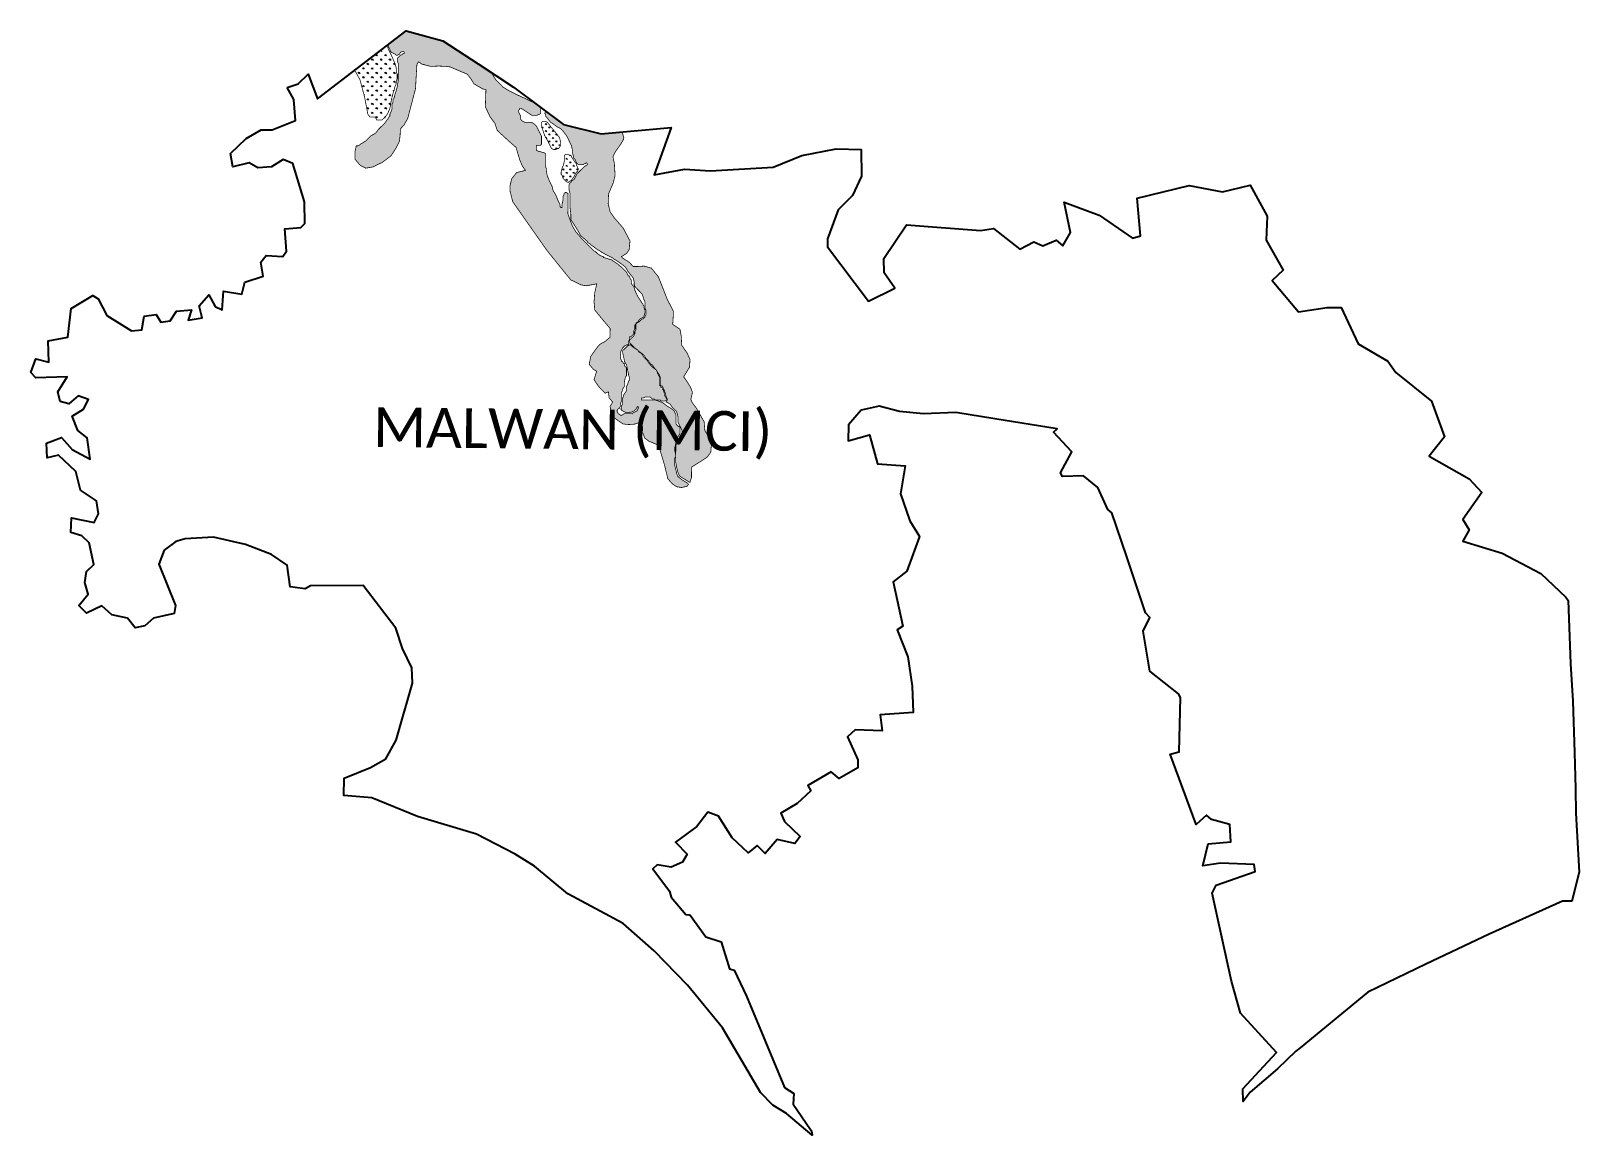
# Model space of a CAD drawing. Header units: metres. Extents: x 334693 to 340967, y 1773231 to 1777706.
import ezdxf

# ---------------------------------------------------------------- set-up
doc = ezdxf.new("R2010")
doc.units = ezdxf.units.M
doc.layers.add('MANGROOVES', color=112, linetype='Continuous')
doc.layers.add('VILLAGE NAME', color=250, linetype='Continuous')
pattern_1 = [(90, (0, 0), (-14.14213562, 14.14213562), [3.75, -24.53427126]), (45, (0, 0), (-14.14213562, 14.14213562), [3.75, -16.25]), (135, (0, 0), (-14.14213562, -14.14213562), [3.75, -16.25])]

msp = doc.modelspace()

# ---------------------------------------------------------------- hatches: boundary and pattern name
at = {"layer": 'MANGROOVES'}
h = msp.add_hatch(dxfattribs=at)
h.set_pattern_fill('GRASS', color=256)
h.paths.add_polyline_path([(336214.7, 1777705.8), (336142.2, 1777650.3), (336142.2, 1777647.9), (336142.2, 1777639.8), (336146.2, 1777635.8), (336150.1, 1777623.6), (336154.1, 1777619.5), (336162.2, 1777615.4), (336170.3, 1777611.3), (336174.3, 1777607.2), (336178.3, 1777607.2), (336186.5, 1777611.1), (336190.6, 1777619.2), (336198.7, 1777623.2), (336202.7, 1777623.2), (336206.8, 1777619.1), (336206.7, 1777615), (336202.7, 1777615.1), (336198.6, 1777611), (336190.5, 1777607.1), (336186.4, 1777603), (336182.3, 1777599), (336178.2, 1777595), (336178.2, 1777591), (336178.1, 1777582.9), (336182.1, 1777574.7), (336182.1, 1777570.7), (336181.9, 1777554.5), (336181.8, 1777534.3), (336181.7, 1777530.2), (336181.6, 1777514), (336181.5, 1777501.9), (336177.3, 1777477.6), (336173.1, 1777461.5), (336168.9, 1777449.4), (336164.8, 1777433.2), (336160.7, 1777429.2), (336160.6, 1777425.1), (336160.6, 1777417), (336156.5, 1777409), (336156.4, 1777400.9), (336156.3, 1777392.8), (336156.3, 1777388.7), (336152.2, 1777376.6), (336148, 1777368.6), (336148, 1777360.5), (336143.9, 1777356.4), (336139.8, 1777348.4), (336135.7, 1777344.4), (336127.5, 1777332.3), (336103, 1777308.2), (336090.7, 1777292.1), (336070.4, 1777280.1), (336050, 1777260), (336037.8, 1777252), (336029.7, 1777248.1), (336025.6, 1777244.1), (336017.5, 1777240.1), (336013.4, 1777240.1), (336011.4, 1777238.1), (336006.9, 1777217.9), (336007.1, 1777185.5), (336028, 1777161), (336050, 1777149.6), (336079.8, 1777154.8), (336117.8, 1777173.4), (336152.7, 1777199.6), (336172.7, 1777230.5), (336186.5, 1777257.9), (336189.4, 1777281.7), (336190.9, 1777309.1), (336205.9, 1777325.7), (336220.1, 1777350.3), (336236.9, 1777414.5), (336251.8, 1777471.1), (336255, 1777527.3), (336257.6, 1777570.9), (336264.4, 1777580.8), (336277.5, 1777571.4), (336313.8, 1777562.1), (336345.7, 1777563.5), (336377.3, 1777562.1), (336392.5, 1777560), (336439.2, 1777539.9), (336461.4, 1777530.7), (336475.4, 1777513.1), (336489.1, 1777491.3), (336524.2, 1777470.9), (336537.2, 1777468.1), (336534.9, 1777398.5), (336554, 1777357.7), (336573.6, 1777331.4), (336583, 1777302.7), (336633.7, 1777256.1), (336659.1, 1777234), (336674.5, 1777182.9), (336685.1, 1777157.7), (336697.6, 1777140.7), (336661.5, 1777131.8), (336641.7, 1777106.6), (336635.3, 1777080.5), (336634.7, 1777057.5), (336646.2, 1777013.1), (336784.5, 1776816.2), (336880.9, 1776696.9), (336922.5, 1776676.6), (336944.6, 1776672.8), (336986.4, 1776681.1), (336978, 1776643.3), (336975.4, 1776607.5), (336978.4, 1776574.5), (337013.8, 1776531.5), (337040.8, 1776499.6), (337039.8, 1776463.9), (337018.9, 1776446.5), (336999.1, 1776435.9), (336986.4, 1776421.4), (336962.3, 1776387), (336955.7, 1776354.7), (336972.5, 1776334.8), (336985.9, 1776326.3), (336975.3, 1776292), (336994.3, 1776264.5), (337019.9, 1776237.7), (337033.7, 1776243), (337036.4, 1776219.2), (337050.9, 1776201.3), (337040.1, 1776183.9), (337051, 1776142.6), (337071.8, 1776127.3), (337093.2, 1776112.8), (337116.4, 1776110.6), (337140, 1776112.1), (337165, 1776120.8), (337170.8, 1776125.3), (337172.6, 1776076.9), (337181.4, 1776055.3), (337196.8, 1776043.4), (337236.8, 1776026.9), (337262, 1775942.7), (337274.6, 1775890.4), (337293.2, 1775869.5), (337310.1, 1775858.5), (337329.8, 1775855.2), (337351.7, 1775860.1), (337358.4, 1775868.7), (337354.2, 1775872.9), (337334.1, 1775885.2), (337318, 1775897.5), (337314, 1775901.6), (337310, 1775913.8), (337306.1, 1775930), (337302.2, 1775946.2), (337302.2, 1775950.3), (337302.3, 1775962.4), (337302.4, 1775974.6), (337306.5, 1775978.6), (337306.6, 1775986.7), (337302.7, 1776002.9), (337302.7, 1776011), (337302.8, 1776019.1), (337307, 1776035.3), (337311.1, 1776051.4), (337319.4, 1776067.5), (337323.5, 1776075.6), (337323.6, 1776083.7), (337323.6, 1776087.8), (337323.7, 1776095.9), (337323.7, 1776099.9), (337315.6, 1776104), (337311.6, 1776108.1), (337307.6, 1776112.2), (337307.6, 1776116.2), (337307.7, 1776128.4), (337307.8, 1776136.5), (337307.9, 1776148.6), (337303.9, 1776156.7), (337299.9, 1776164.9), (337291.9, 1776173), (337271.8, 1776185.3), (337255.7, 1776197.6), (337247.6, 1776201.7), (337235.5, 1776205.9), (337223.4, 1776210), (337199.1, 1776210.2), (337174.8, 1776210.4), (337170.8, 1776210.5), (337166.7, 1776210.5), (337166.8, 1776214.5), (337166.8, 1776218.6), (337170.8, 1776218.6), (337174.9, 1776218.5), (337183, 1776222.5), (337195.2, 1776222.4), (337199.2, 1776222.4), (337203.3, 1776222.3), (337207.3, 1776218.3), (337211.3, 1776214.2), (337219.4, 1776214.1), (337223.4, 1776210), (337231.5, 1776210), (337235.5, 1776209.9), (337243.6, 1776209.9), (337247.6, 1776205.8), (337251.7, 1776205.7), (337255.7, 1776205.7), (337259.8, 1776205.7), (337263.8, 1776205.6), (337267.9, 1776209.7), (337267.9, 1776213.7), (337268, 1776217.8), (337260, 1776230), (337260.1, 1776238.1), (337256.1, 1776250.2), (337252.1, 1776254.3), (337252.1, 1776258.4), (337248.1, 1776262.5), (337244.1, 1776262.5), (337244.1, 1776266.5), (337240.1, 1776270.6), (337240.1, 1776274.7), (337240.1, 1776278.7), (337240.2, 1776286.8), (337240.2, 1776290.9), (337240.3, 1776303), (337232.4, 1776319.3), (337228.4, 1776331.4), (337216.4, 1776339.6), (337208.3, 1776347.8), (337196.3, 1776360), (337192.3, 1776368.2), (337184.3, 1776376.3), (337176.2, 1776384.5), (337172.3, 1776392.6), (337164.2, 1776400.8), (337156.2, 1776404.9), (337152.2, 1776413), (337144.1, 1776417.1), (337132, 1776425.3), (337124, 1776433.5), (337120, 1776433.5), (337111.8, 1776429.6), (337103.7, 1776421.5), (337095.5, 1776413.5), (337091.4, 1776409.5), (337091.4, 1776401.4), (337095.3, 1776385.2), (337099.2, 1776364.9), (337107.2, 1776352.7), (337111.1, 1776332.4), (337115, 1776316.2), (337114.9, 1776312.1), (337118.9, 1776299.9), (337118.8, 1776291.8), (337114.7, 1776283.8), (337110.6, 1776271.7), (337106.4, 1776263.6), (337106.3, 1776247.4), (337102.2, 1776239.4), (337098.1, 1776235.3), (337094, 1776227.3), (337094, 1776223.2), (337089.9, 1776215.2), (337089.8, 1776207.1), (337089.8, 1776203), (337089.7, 1776194.9), (337089.7, 1776190.9), (337085.6, 1776186.9), (337085.5, 1776178.8), (337085.4, 1776170.7), (337089.5, 1776166.6), (337097.5, 1776162.5), (337105.6, 1776158.4), (337117.7, 1776158.3), (337129.9, 1776162.2), (337138, 1776166.2), (337146.2, 1776174.2), (337150.3, 1776182.3), (337154.4, 1776182.3), (337154.3, 1776178.2), (337154.3, 1776174.2), (337150.2, 1776170.1), (337150.2, 1776166.1), (337142, 1776162.1), (337133.9, 1776158.1), (337129.8, 1776154.1), (337117.7, 1776154.2), (337105.6, 1776154.3), (337097.5, 1776154.4), (337085.2, 1776146.4), (337081.2, 1776150.5), (337073.2, 1776154.6), (337069.2, 1776162.7), (337069.3, 1776170.8), (337073.3, 1776174.8), (337077.4, 1776174.8), (337077.4, 1776178.8), (337081.5, 1776182.8), (337081.6, 1776195), (337085.7, 1776203.1), (337085.7, 1776207.1), (337085.8, 1776211.1), (337085.9, 1776227.3), (337086, 1776235.4), (337086, 1776239.5), (337090.1, 1776247.5), (337090.2, 1776251.6), (337094.3, 1776259.7), (337098.3, 1776263.7), (337098.4, 1776271.8), (337098.5, 1776283.9), (337102.7, 1776304.1), (337106.8, 1776308.1), (337107, 1776328.4), (337107, 1776332.4), (337107.1, 1776340.5), (337099, 1776348.7), (337099.1, 1776356.8), (337095.1, 1776356.8), (337091.1, 1776364.9), (337087, 1776365), (337087.1, 1776369), (337083.1, 1776377.2), (337083.1, 1776385.3), (337083.2, 1776389.3), (337083.2, 1776393.3), (337083.2, 1776397.4), (337083.3, 1776405.5), (337087.4, 1776413.6), (337091.5, 1776421.6), (337095.6, 1776425.6), (337099.7, 1776429.6), (337107.8, 1776433.6), (337115.9, 1776433.6), (337116, 1776437.6), (337116, 1776441.7), (337116, 1776445.7), (337116.1, 1776449.8), (337120.2, 1776457.8), (337120.2, 1776465.9), (337124.3, 1776465.9), (337128.4, 1776469.9), (337132.4, 1776473.9), (337136.5, 1776477.9), (337136.6, 1776482), (337136.6, 1776486), (337136.6, 1776490.1), (337140.7, 1776498.1), (337140.8, 1776506.2), (337140.8, 1776510.3), (337140.9, 1776514.3), (337145, 1776518.3), (337145, 1776522.4), (337153.1, 1776526.4), (337157.2, 1776534.4), (337161.3, 1776538.5), (337169.4, 1776542.4), (337177.6, 1776546.4), (337177.6, 1776550.5), (337181.7, 1776562.6), (337181.8, 1776566.6), (337181.8, 1776574.7), (337177.9, 1776582.9), (337177.9, 1776590.9), (337173.9, 1776595), (337173.9, 1776599.1), (337169.9, 1776603.2), (337161.9, 1776615.4), (337153.9, 1776627.6), (337142, 1776652), (337138, 1776664.1), (337138.1, 1776668.2), (337138.1, 1776672.2), (337134.1, 1776672.3), (337130.1, 1776676.4), (337126.1, 1776684.5), (337126.2, 1776696.6), (337122.2, 1776700.7), (337118.2, 1776712.9), (337114.2, 1776712.9), (337110.2, 1776721.1), (337106.2, 1776729.2), (337090.1, 1776745.5), (337070, 1776761.9), (337058, 1776770.1), (337045.9, 1776778.3), (337017.6, 1776786.6), (337013.6, 1776786.6), (337013.6, 1776790.7), (337001.5, 1776794.8), (336989.4, 1776803), (336985.4, 1776807.1), (336981.4, 1776811.2), (336973.3, 1776815.3), (336961.3, 1776827.5), (336949.2, 1776839.8), (336937.2, 1776852), (336933.2, 1776856.1), (336925.1, 1776864.3), (336901.1, 1776892.8), (336889.1, 1776913.1), (336885.1, 1776921.3), (336873.3, 1776953.7), (336869.3, 1776965.9), (336869.4, 1776978.1), (336869.5, 1776986.2), (336869.6, 1776998.3), (336869.8, 1777022.6), (336869.9, 1777038.8), (336870, 1777046.9), (336861.9, 1777051), (336857.9, 1777051), (336853.8, 1777047), (336853.7, 1777043), (336849.6, 1777034.9), (336849.5, 1777018.7), (336845.3, 1777002.6), (336845.2, 1776990.4), (336841.2, 1776990.4), (336837.2, 1776994.5), (336837.2, 1777002.6), (336833.2, 1777010.7), (336829.3, 1777018.9), (336821.3, 1777039.2), (336809.4, 1777059.5), (336805.4, 1777075.8), (336793.5, 1777100.1), (336785.6, 1777120.4), (336781.7, 1777140.7), (336781.7, 1777148.8), (336777.8, 1777156.9), (336777.8, 1777165), (336778, 1777181.2), (336778.1, 1777197.4), (336778.2, 1777205.5), (336778.2, 1777209.6), (336770.1, 1777213.7), (336766.1, 1777213.7), (336754, 1777217.9), (336749.9, 1777217.9), (336741.9, 1777222), (336741.9, 1777230.1), (336742, 1777238.2), (336742, 1777242.3), (336746.1, 1777242.2), (336750.1, 1777242.2), (336754.2, 1777242.2), (336758.2, 1777242.1), (336762.3, 1777246.1), (336762.4, 1777258.3), (336762.5, 1777266.4), (336762.6, 1777278.5), (336758.6, 1777286.7), (336750.6, 1777302.9), (336742.7, 1777319.2), (336734.6, 1777327.3), (336722.6, 1777335.5), (336714.5, 1777335.6), (336706.4, 1777335.7), (336694.2, 1777335.8), (336686.2, 1777339.9), (336682.1, 1777344), (336678.1, 1777348), (336678.2, 1777360.2), (336674.3, 1777368.3), (336670.3, 1777376.4), (336670.3, 1777384.5), (336674.4, 1777388.5), (336674.4, 1777392.6), (336678.5, 1777392.6), (336686.6, 1777388.4), (336698.6, 1777380.3), (336710.7, 1777372.1), (336722.8, 1777363.9), (336730.9, 1777363.8), (336743, 1777363.7), (336751.2, 1777367.7), (336755.2, 1777367.6), (336759.3, 1777371.7), (336759.3, 1777375.7), (336759.4, 1777387.9), (336759.4, 1777391.9), (336755.5, 1777398.5), (336735, 1777413.9), (336719.2, 1777420.6), (336703.1, 1777428.8), (336658.7, 1777449.4), (336626.5, 1777465.9), (336606.3, 1777478.2), (336590.3, 1777494.5), (336578.2, 1777506.7), (336570.2, 1777518.9), (336559.6, 1777537), (336506, 1777572.2), (336362.9, 1777666.1)])
h.paths.add_polyline_path([(336016.4, 1775897.3), (337731.5, 1775878.6), (337735.8, 1776268.9), (336020.7, 1776287.7)], flags=9)
h = msp.add_hatch(dxfattribs=at)
h.set_pattern_fill('GRASS', color=256)
h.paths.add_polyline_path([(336177.7, 1777530.2), (336173.7, 1777542.4), (336173.8, 1777554.6), (336169.9, 1777570.8), (336154, 1777607.4), (336142.1, 1777631.7), (336137.3, 1777646.5), (336005.9, 1777545.9), (336026.6, 1777508.6), (336044.8, 1777441.2), (336058.7, 1777368.7), (336067, 1777357.1), (336071, 1777357), (336083.2, 1777356.9), (336091.3, 1777356.9), (336091.2, 1777352.8), (336095.2, 1777344.7), (336103.3, 1777344.6), (336115.5, 1777344.5), (336123.6, 1777352.6), (336127.7, 1777352.5), (336131.8, 1777360.6), (336140, 1777372.7), (336148.2, 1777392.8), (336152.5, 1777417.1), (336156.7, 1777437.3), (336160.9, 1777453.5), (336165, 1777465.6), (336169.2, 1777481.7), (336173.3, 1777489.8), (336173.4, 1777497.9), (336177.6, 1777514.1)])
h = msp.add_hatch(dxfattribs=at)
h.set_pattern_fill('GRASS', color=256, scale=20)
h.set_pattern_definition(pattern_1)
h.paths.add_polyline_path([(336839.2, 1777249.6), (336839.3, 1777257.7), (336835.4, 1777273.9), (336819.4, 1777294.3), (336799.3, 1777318.7), (336787.3, 1777335), (336779.3, 1777339.1), (336775.2, 1777339.1), (336767.1, 1777339.2), (336763, 1777335.2), (336763, 1777327.1), (336762.9, 1777323.1), (336762.9, 1777319), (336766.9, 1777310.9), (336766.8, 1777306.8), (336774.7, 1777282.5), (336786.7, 1777262.1), (336790.7, 1777254), (336798.7, 1777237.7), (336802.6, 1777229.6), (336810.7, 1777225.5), (336818.8, 1777225.4), (336826.9, 1777229.4), (336831, 1777229.4), (336835.1, 1777233.4), (336839.2, 1777241.5)])
h = msp.add_hatch(dxfattribs=at)
h.set_pattern_fill('GRASS', color=256)
h.paths.add_polyline_path([(337323.5, 1776497), (337294.2, 1776516.5), (337296.3, 1776546.9), (337296.5, 1776571.2), (337286.1, 1776591.1), (337272.4, 1776617.2), (337236.2, 1776709.6), (337207.5, 1776744.5), (337178, 1776752.8), (337150.7, 1776751), (337134.1, 1776751.1), (337117.7, 1776768.7), (337091.6, 1776785), (337086.2, 1776791), (337107.4, 1776804.2), (337117.5, 1776818.7), (337121.1, 1776854.8), (337092.6, 1776908.4), (337060.2, 1776945), (337040.7, 1776972.7), (337032.7, 1777005.7), (337034.4, 1777045.9), (337053.5, 1777090.9), (337060.8, 1777120.2), (337059.2, 1777143.9), (337057.9, 1777167.8), (337052, 1777195.7), (337062, 1777216.5), (337083.9, 1777247.5), (337094.6, 1777265.8), (337096.4, 1777273.4), (337089.1, 1777296.1), (337004, 1777288.3), (336851.4, 1777326.8), (336780.2, 1777380.1), (336779.6, 1777379.6), (336775.5, 1777371.5), (336779.5, 1777367.4), (336779.4, 1777359.4), (336787.4, 1777351.2), (336799.5, 1777334.9), (336807.5, 1777330.8), (336823.6, 1777318.5), (336839.7, 1777310.3), (336847.8, 1777302.1), (336863.8, 1777281.7), (336871.8, 1777265.5), (336883.7, 1777241.1), (336887.6, 1777224.9), (336887.6, 1777220.8), (336887.5, 1777212.7), (336891.5, 1777200.5), (336891.4, 1777192.5), (336899.4, 1777184.3), (336903.4, 1777172.1), (336911.4, 1777164), (336915.4, 1777163.9), (336919.5, 1777163.9), (336923.5, 1777163.9), (336927.6, 1777163.8), (336931.6, 1777163.8), (336935.7, 1777167.8), (336939.8, 1777167.8), (336943.8, 1777171.8), (336947.9, 1777167.7), (336947.8, 1777163.7), (336935.6, 1777155.7), (336927.5, 1777147.6), (336915.2, 1777135.6), (336907.1, 1777127.6), (336894.7, 1777103.4), (336886.6, 1777099.4), (336882.5, 1777095.4), (336882.5, 1777091.3), (336878.4, 1777091.3), (336874.3, 1777083.3), (336874.3, 1777079.2), (336874.2, 1777075.2), (336874.1, 1777063), (336878.1, 1777046.8), (336877.9, 1777030.6), (336877.9, 1777026.6), (336877.8, 1777014.4), (336877.6, 1776994.2), (336881.4, 1776961.8), (336881.4, 1776953.7), (336881.3, 1776941.5), (336889.2, 1776929.3), (336905.2, 1776904.9), (336921.2, 1776876.4), (336949.3, 1776851.9), (336949.3, 1776847.9), (336957.4, 1776843.8), (336961.4, 1776839.7), (336973.5, 1776831.5), (336989.5, 1776819.2), (336997.6, 1776815.1), (337009.7, 1776806.9), (337017.7, 1776802.8), (337050, 1776786.3), (337054, 1776782.2), (337062.1, 1776778.1), (337086.2, 1776761.7), (337102.3, 1776749.5), (337114.3, 1776729.1), (337134.3, 1776704.7), (337138.2, 1776688.4), (337138.1, 1776676.3), (337142.1, 1776668.2), (337146.1, 1776664.1), (337150.2, 1776660), (337158.2, 1776651.8), (337170.2, 1776639.6), (337174.2, 1776627.4), (337178.1, 1776615.2), (337182.1, 1776607.1), (337182, 1776599), (337182, 1776595), (337181.9, 1776586.9), (337181.9, 1776582.8), (337185.9, 1776574.7), (337185.8, 1776562.5), (337185.7, 1776554.4), (337181.6, 1776550.4), (337181.6, 1776546.4), (337177.5, 1776542.4), (337173.4, 1776538.4), (337169.4, 1776538.4), (337165.3, 1776534.4), (337161.2, 1776530.4), (337157.2, 1776526.3), (337149, 1776522.4), (337145, 1776518.3), (337144.9, 1776514.3), (337144.9, 1776506.2), (337144.8, 1776494.1), (337140.6, 1776486), (337140.6, 1776477.9), (337136.5, 1776469.8), (337132.4, 1776465.8), (337128.3, 1776461.8), (337124.2, 1776457.8), (337120.1, 1776453.8), (337120.1, 1776445.7), (337120, 1776441.6), (337124.1, 1776437.5), (337132.1, 1776429.4), (337140.1, 1776421.2), (337152.2, 1776413), (337160.2, 1776404.9), (337172.3, 1776396.7), (337180.3, 1776388.5), (337184.3, 1776380.4), (337196.3, 1776368.1), (337204.3, 1776355.9), (337212.4, 1776351.8), (337220.4, 1776339.6), (337228.4, 1776331.4), (337232.4, 1776323.3), (337240.4, 1776311.1), (337244.4, 1776298.9), (337244.3, 1776290.8), (337244.2, 1776282.7), (337244.2, 1776274.6), (337244.1, 1776270.6), (337248.1, 1776266.5), (337252.2, 1776266.5), (337256.2, 1776258.3), (337256.1, 1776254.3), (337260.1, 1776250.2), (337264.1, 1776238), (337268, 1776221.8), (337272, 1776213.7), (337272, 1776209.6), (337267.8, 1776201.6), (337275.9, 1776197.5), (337284, 1776193.3), (337292, 1776181.1), (337300, 1776173), (337308, 1776164.8), (337312, 1776156.7), (337315.9, 1776140.4), (337315.9, 1776132.4), (337315.8, 1776124.3), (337315.8, 1776120.2), (337319.7, 1776112.1), (337323.7, 1776103.9), (337327.7, 1776095.8), (337331.7, 1776087.7), (337331.7, 1776083.6), (337331.6, 1776071.5), (337327.4, 1776063.4), (337323.3, 1776055.4), (337319.2, 1776047.3), (337315.1, 1776039.2), (337311, 1776035.2), (337311, 1776031.2), (337306.9, 1776027.2), (337306.8, 1776015), (337306.7, 1776002.9), (337306.6, 1775994.8), (337306.6, 1775986.7), (337306.5, 1775978.6), (337306.4, 1775970.5), (337306.3, 1775958.3), (337310.2, 1775938.1), (337314.1, 1775921.8), (337318.1, 1775909.7), (337322.1, 1775901.5), (337342.2, 1775889.2), (337363.9, 1775875.9), (337370.3, 1775895.5), (337370.5, 1775916.7), (337370.7, 1775937.9), (337415.2, 1775965.9), (337435.6, 1775980), (337448.4, 1775998.3), (337450.8, 1776025.6), (337441.8, 1776057.6), (337424.7, 1776085), (337421.5, 1776121.7), (337390.1, 1776177.3), (337373.5, 1776199.2), (337367.6, 1776212.1), (337374.3, 1776241), (337365.8, 1776263.1), (337347.6, 1776291.8), (337338.5, 1776303.8), (337362.1, 1776342.5), (337364.4, 1776373.7), (337352.6, 1776400.5), (337330.8, 1776431.9), (337328.7, 1776470.3)])
h = msp.add_hatch(dxfattribs=at)
h.set_pattern_fill('GRASS', color=256, scale=20)
h.set_pattern_definition(pattern_1)
h.paths.add_polyline_path([(336911.2, 1777143.7), (336911.3, 1777147.8), (336907.3, 1777151.8), (336907.3, 1777155.9), (336903.3, 1777164), (336903.3, 1777168.1), (336899.3, 1777172.1), (336883.3, 1777196.6), (336883.4, 1777200.6), (336879.3, 1777200.6), (336871.3, 1777204.8), (336867.2, 1777204.8), (336859.1, 1777204.9), (336855, 1777200.8), (336855, 1777196.8), (336854.9, 1777184.7), (336854.8, 1777176.6), (336850.7, 1777160.4), (336846.5, 1777152.3), (336842.4, 1777136.2), (336842.3, 1777132.1), (336842.3, 1777124), (336846.3, 1777119.9), (336850.2, 1777107.8), (336858.3, 1777099.6), (336862.3, 1777095.5), (336870.3, 1777091.4), (336874.4, 1777095.4), (336882.5, 1777099.4), (336894.8, 1777115.5), (336903, 1777131.6), (336907.1, 1777135.6)])

# ---------------------------------------------------------------- linework, layer by layer
at = {"color": 3}
msp.add_lwpolyline([(335731.6, 1777476.9), (335776.9, 1777491.8), (335816.5, 1777531.2), (335854.5, 1777430), (336214.7, 1777705.8), (336362.9, 1777666.1), (336506, 1777572.2), (336649.1, 1777478.2), (336851.4, 1777326.8), (337004, 1777288.3), (337288, 1777314.6), (337219, 1777122.7), (337341.5, 1777145.9), (337447.8, 1777138.9), (337701.4, 1777154.2), (337818, 1777201), (337956.1, 1777227.5), (338057.8, 1777225.5), (338058.7, 1777117.4), (338022.5, 1777038.6), (337964.3, 1776980.3), (337921.7, 1776863.5), (337921.5, 1776830.8), (338088.2, 1776610.2), (338194.3, 1776663.6), (338150.6, 1776724.9), (338150.3, 1776783.9), (338242.3, 1776919.4), (338542, 1776896.5), (338594.1, 1776905), (338700.4, 1776821.5), (338757.4, 1776851.6), (338793.9, 1776834.7), (338848.5, 1776858.4), (338875.3, 1776835), (338905.7, 1776889.5), (338880, 1777012.5), (339022.1, 1776958.7), (339158.1, 1776866), (339190.4, 1776875), (339176.5, 1777027.9), (339387, 1777079.4), (339522.7, 1777053.2), (339633.8, 1777080.5), (339702.8, 1776955.5), (339699.3, 1776857.9), (339767.6, 1776736.4), (339722.9, 1776694.8), (339829.9, 1776567.4), (339946.4, 1776585), (340002.5, 1776584.6), (340071.6, 1776437.7), (340192.9, 1776367.1), (340225.2, 1776321.5), (340369.1, 1776205.8), (340422.6, 1776060.9), (340359.8, 1775982.4), (340521.6, 1775890.7), (340573.2, 1775834.8), (340495.9, 1775725.8), (340521.5, 1775683.3), (340495.6, 1775637.5), (340655.7, 1775588.6), (340812.5, 1775507.1), (340913.8, 1775410.6), (340923.7, 1775396.9), (340932.2, 1775142.5), (340942.5, 1774988.9), (340948.8, 1774781.6), (340953.3, 1774634.9), (340953.9, 1774536), (340967.2, 1774295.7), (340938.1, 1774178.4), (340900.4, 1774178.4), (340602.5, 1774044.9), (340345.9, 1773924), (340111.1, 1773809.5), (339837, 1773584.5), (339819.6, 1773570.3), (339745.5, 1773499.4), (339633.8, 1773404.2), (339605.6, 1773366.8), (339605, 1773417.7), (339740.5, 1773565.1), (339594.6, 1773725.1), (339558.8, 1773855.1), (339480, 1774210.6), (339496.2, 1774243.6), (339654.9, 1774299.6), (339651, 1774327.2), (339514.2, 1774332.8), (339442.2, 1774321.9), (339464.2, 1774411), (339556, 1774418.6), (339552.4, 1774489.1), (339478, 1774509.3), (339457.5, 1774527.2), (339416.2, 1774489.5), (339310.2, 1774775.2), (339346.8, 1774784), (339352.7, 1775003.6), (339343.6, 1775019), (339227.5, 1775111.4), (339201.3, 1775273.7), (339228.2, 1775328.4), (339210.8, 1775347.2), (339133, 1775577.8), (339074.1, 1775752.7), (339058.2, 1775766.6), (339017.2, 1775855.8), (338959.1, 1775902.9), (338874.3, 1775900.1), (338865.6, 1775914.6), (338911.7, 1775999.5), (338837, 1776079.6), (338852.4, 1776093.2), (338599.6, 1776134.1), (338441, 1776159.7), (338310.1, 1776154.5), (338213.5, 1776163.1), (338130.3, 1776185.3), (338058.4, 1776168.9), (338007, 1776109.7), (338005.9, 1776044.3), (338091.9, 1776069.1), (338124, 1775951.2), (338235.6, 1775942.9), (338217.2, 1775830.1), (338255.6, 1775720.1), (338294.6, 1775657.1), (338242.9, 1775516.1), (338187.7, 1775472.8), (338226.8, 1775292.7), (338203.9, 1775278.3), (338247, 1775169.3), (338264.8, 1775050.8), (338268.7, 1774943.7), (338134.3, 1774933.9), (338143.4, 1774868.5), (338033.5, 1774872.7), (338002.4, 1774845.3), (338044.6, 1774751.2), (338044.5, 1774718.9), (337968.5, 1774676), (337935.7, 1774702.9), (337841.4, 1774647.6), (337853.7, 1774625.5), (337798.3, 1774575.2), (337731.9, 1774535.3), (337747.9, 1774501.7), (337810.4, 1774440.8), (337788.8, 1774412.6), (337717.9, 1774428.3), (337669.2, 1774372.5), (337636.3, 1774404), (337600.1, 1774375.2), (337535.3, 1774435.9), (337480.4, 1774522.6), (337436.1, 1774539.5), (337391.9, 1774481.4), (337306.1, 1774418.3), (337352.4, 1774369.8), (337334.4, 1774336.4), (337288.5, 1774316.7), (337230.6, 1774325.7), (337213.9, 1774309.4), (337281.4, 1774219.3), (337288.3, 1774195.4), (337347.1, 1774124.5), (337361.5, 1774122.9), (337364.4, 1774122.6), (337427.8, 1774034), (337490.5, 1774013.6), (337524.2, 1773904.7), (337542.6, 1773899.1), (337592.9, 1773793.5), (337747.5, 1773423.2), (337785.6, 1773399.3), (337782.4, 1773355.3), (337852.8, 1773253.6), (337856.8, 1773247.8), (337859.1, 1773230.8), (337755.5, 1773317.8), (337699.5, 1773352.4), (337649.4, 1773403.6), (337496.2, 1773665.5), (337354.1, 1773837.7), (337218.6, 1773977.9), (337093.6, 1774088.3), (336869.4, 1774208.1), (336734.1, 1774320.4), (336655.1, 1774369.3), (336499.5, 1774450.4), (336259.5, 1774521.8), (336074.7, 1774598.2), (335961, 1774607.5), (335962.4, 1774677.7), (336069.4, 1774720.1), (336131.1, 1774755.8), (336173.7, 1774831.6), (336239.7, 1775062.5), (336237, 1775124.5), (336199.1, 1775202.6), (336171.5, 1775285), (336039.7, 1775458.3), (335827, 1775457.4), (335804.3, 1775444.8), (335744.4, 1775452.5), (335731.2, 1775541.1), (335668.8, 1775584), (335563.1, 1775624.2), (335432.9, 1775653.4), (335318.4, 1775647.3), (335280.7, 1775637.1), (335233.5, 1775601.6), (335211.7, 1775544), (335279, 1775376.7), (335273.7, 1775344.4), (335189.9, 1775325.5), (335155.2, 1775294.4), (335116.1, 1775287), (335084.9, 1775325.9), (335021.8, 1775339.3), (334980.9, 1775375.4), (334918.2, 1775345.4), (334887.1, 1775377.2), (334925.9, 1775422.4), (334911.4, 1775469.9), (334918, 1775514.7), (334948.5, 1775543), (334929.5, 1775631), (334899.8, 1775660.1), (334854.9, 1775672.3), (334857.1, 1775732.5), (334949.7, 1775713.8), (334967.6, 1775748.9), (334958.7, 1775800.7), (334893.9, 1775844.8), (334875, 1775920.2), (334805.7, 1775986.8), (334759.8, 1775975.1), (334756.3, 1776035.3), (334817.7, 1776058.3), (334860.1, 1776009.7), (334933.3, 1775969.8), (334921.3, 1776056.5), (334883.2, 1776086.9), (334860.3, 1776144), (334906.2, 1776172.5), (334926.8, 1776211.9), (334884.7, 1776226.9), (334847.2, 1776194.3), (334812.1, 1776203.8), (334802, 1776242.9), (334840.6, 1776303.4), (334713.3, 1776299.5), (334693.5, 1776321.7), (334713.9, 1776376.4), (334765.9, 1776363), (334763.7, 1776449.7), (334843.3, 1776464.5), (334856.2, 1776580.8), (334943.8, 1776633.4), (334966.4, 1776619.6), (335000.6, 1776552.8), (335100.6, 1776490.7), (335142.6, 1776493.9), (335151.8, 1776549.9), (335200.8, 1776556), (335219.2, 1776525.4), (335257, 1776531.4), (335283.2, 1776569.4), (335344.7, 1776575.6), (335331.1, 1776533.4), (335387, 1776542.4), (335375.4, 1776591.2), (335414.1, 1776636.4), (335439.7, 1776589.1), (335467.9, 1776575.3), (335474.2, 1776651), (335548.5, 1776639.1), (335560.7, 1776688.2), (335634.6, 1776711.3), (335625.7, 1776768.6), (335646.4, 1776795.3), (335713.6, 1776791.8), (335728.8, 1776812.9), (335722.4, 1776903.9), (335786.6, 1776909.4), (335802.8, 1776925.9), (335802.1, 1777012.7), (335755.1, 1777168.2), (335715.7, 1777184.4), (335668.5, 1777155), (335612.8, 1777150.4), (335577.5, 1777170.7), (335511.5, 1777155.6), (335502.7, 1777209.3), (335566.2, 1777269.7), (335625.8, 1777305.5), (335671.3, 1777305.5), (335765.9, 1777342.9), (335758.9, 1777427.5), (335731.6, 1777476.9)], dxfattribs=at)
at = {"layer": 'MANGROOVES', "const_width": 3.04, "flags": 128}
for points in [[(336005.9, 1777545.9), (336026.6, 1777508.6), (336044.8, 1777441.2), (336058.7, 1777368.7), (336067, 1777357.1), (336071, 1777357), (336083.2, 1777356.9), (336091.3, 1777356.9), (336091.2, 1777352.8), (336095.2, 1777344.7), (336103.3, 1777344.6), (336115.5, 1777344.5), (336123.6, 1777352.6), (336127.7, 1777352.5), (336131.8, 1777360.6), (336140, 1777372.7), (336148.2, 1777392.8), (336152.5, 1777417.1), (336156.7, 1777437.3), (336160.9, 1777453.5), (336165, 1777465.6), (336169.2, 1777481.7), (336173.3, 1777489.8), (336173.4, 1777497.9), (336177.6, 1777514.1), (336177.7, 1777530.2), (336173.7, 1777542.4), (336173.8, 1777554.6), (336169.9, 1777570.8), (336154, 1777607.4), (336142.1, 1777631.7), (336137.3, 1777646.5)], [(336142.2, 1777650.3), (336142.2, 1777647.9), (336142.2, 1777639.8), (336146.2, 1777635.8), (336150.1, 1777623.6), (336154.1, 1777619.5), (336162.2, 1777615.4), (336170.3, 1777611.3), (336174.3, 1777607.2), (336178.3, 1777607.2), (336186.5, 1777611.1), (336190.6, 1777619.2), (336198.7, 1777623.2), (336202.7, 1777623.2), (336206.8, 1777619.1), (336206.7, 1777615), (336202.7, 1777615.1), (336198.6, 1777611), (336190.5, 1777607.1), (336186.4, 1777603), (336182.3, 1777599), (336178.2, 1777595), (336178.2, 1777591), (336178.1, 1777582.9), (336182.1, 1777574.7), (336182.1, 1777570.7), (336181.9, 1777554.5), (336181.8, 1777534.3), (336181.7, 1777530.2), (336181.6, 1777514), (336181.5, 1777501.9), (336177.3, 1777477.6), (336173.1, 1777461.5), (336168.9, 1777449.4), (336164.8, 1777433.2), (336160.7, 1777429.2), (336160.6, 1777425.1), (336160.6, 1777417), (336156.5, 1777409), (336156.4, 1777400.9), (336156.3, 1777392.8), (336156.3, 1777388.7), (336152.2, 1777376.6), (336148, 1777368.6), (336148, 1777360.5), (336143.9, 1777356.4), (336139.8, 1777348.4), (336135.7, 1777344.4), (336127.5, 1777332.3), (336103, 1777308.2), (336090.7, 1777292.1), (336070.4, 1777280.1), (336050, 1777260), (336037.8, 1777252), (336029.7, 1777248.1), (336025.6, 1777244.1), (336017.5, 1777240.1), (336013.4, 1777240.1), (336011.4, 1777238.1), (336006.9, 1777217.9), (336007.1, 1777185.5), (336028, 1777161), (336050, 1777149.6), (336079.8, 1777154.8), (336117.8, 1777173.4), (336152.7, 1777199.6), (336172.7, 1777230.5), (336186.5, 1777257.9), (336189.4, 1777281.7), (336190.9, 1777309.1), (336205.9, 1777325.7), (336220.1, 1777350.3), (336236.9, 1777414.5), (336251.8, 1777471.1), (336255, 1777527.3), (336257.6, 1777570.9), (336264.4, 1777580.8), (336277.5, 1777571.4), (336313.8, 1777562.1), (336345.7, 1777563.5), (336377.3, 1777562.1), (336392.5, 1777560), (336439.2, 1777539.9), (336461.4, 1777530.7), (336475.4, 1777513.1), (336489.1, 1777491.3), (336524.2, 1777470.9), (336537.2, 1777468.1), (336534.9, 1777398.5), (336554, 1777357.7), (336573.6, 1777331.4), (336583, 1777302.7), (336633.7, 1777256.1), (336659.1, 1777234), (336674.5, 1777182.9), (336685.1, 1777157.7), (336697.6, 1777140.7), (336661.5, 1777131.8), (336641.7, 1777106.6), (336635.3, 1777080.5), (336634.7, 1777057.5), (336646.2, 1777013.1), (336784.5, 1776816.2), (336880.9, 1776696.9), (336922.5, 1776676.6), (336944.6, 1776672.8), (336986.4, 1776681.1), (336978, 1776643.3), (336975.4, 1776607.5), (336978.4, 1776574.5), (337013.8, 1776531.5), (337040.8, 1776499.6), (337039.8, 1776463.9), (337018.9, 1776446.5), (336999.1, 1776435.9), (336986.4, 1776421.4), (336962.3, 1776387), (336955.7, 1776354.7), (336972.5, 1776334.8), (336985.9, 1776326.3), (336975.3, 1776292), (336994.3, 1776264.5), (337019.9, 1776237.7), (337033.7, 1776243), (337036.4, 1776219.2), (337050.9, 1776201.3), (337040.1, 1776183.9), (337051, 1776142.6), (337071.8, 1776127.3), (337093.2, 1776112.8), (337116.4, 1776110.6), (337140, 1776112.1), (337165, 1776120.8), (337170.8, 1776125.3), (337172.6, 1776076.9), (337181.4, 1776055.3), (337196.8, 1776043.4), (337236.8, 1776026.9), (337262, 1775942.7), (337274.6, 1775890.4), (337293.2, 1775869.5), (337310.1, 1775858.5), (337329.8, 1775855.2), (337351.7, 1775860.1), (337358.4, 1775868.7), (337354.2, 1775872.9), (337334.1, 1775885.2), (337318, 1775897.5), (337314, 1775901.6), (337310, 1775913.8), (337306.1, 1775930), (337302.2, 1775946.2), (337302.2, 1775950.3), (337302.3, 1775962.4), (337302.4, 1775974.6), (337306.5, 1775978.6), (337306.6, 1775986.7), (337302.7, 1776002.9), (337302.7, 1776011), (337302.8, 1776019.1), (337307, 1776035.3), (337311.1, 1776051.4), (337319.4, 1776067.5), (337323.5, 1776075.6), (337323.6, 1776083.7), (337323.6, 1776087.8), (337323.7, 1776095.9), (337323.7, 1776099.9), (337315.6, 1776104), (337311.6, 1776108.1), (337307.6, 1776112.2), (337307.6, 1776116.2), (337307.7, 1776128.4), (337307.8, 1776136.5), (337307.9, 1776148.6), (337303.9, 1776156.7), (337299.9, 1776164.9), (337291.9, 1776173), (337271.8, 1776185.3), (337255.7, 1776197.6), (337247.6, 1776201.7), (337235.5, 1776205.9), (337223.4, 1776210), (337199.1, 1776210.2), (337174.8, 1776210.4), (337170.8, 1776210.5), (337166.7, 1776210.5), (337166.8, 1776214.5), (337166.8, 1776218.6), (337170.8, 1776218.6), (337174.9, 1776218.5), (337183, 1776222.5), (337195.2, 1776222.4), (337199.2, 1776222.4), (337203.3, 1776222.3), (337207.3, 1776218.3), (337211.3, 1776214.2), (337219.4, 1776214.1), (337223.4, 1776210), (337231.5, 1776210), (337235.5, 1776209.9), (337243.6, 1776209.9), (337247.6, 1776205.8), (337251.7, 1776205.7), (337255.7, 1776205.7), (337259.8, 1776205.7), (337263.8, 1776205.6), (337267.9, 1776209.7), (337267.9, 1776213.7), (337268, 1776217.8), (337260, 1776230), (337260.1, 1776238.1), (337256.1, 1776250.2), (337252.1, 1776254.3), (337252.1, 1776258.4), (337248.1, 1776262.5), (337244.1, 1776262.5), (337244.1, 1776266.5), (337240.1, 1776270.6), (337240.1, 1776274.7), (337240.1, 1776278.7), (337240.2, 1776286.8), (337240.2, 1776290.9), (337240.3, 1776303), (337232.4, 1776319.3), (337228.4, 1776331.4), (337216.4, 1776339.6), (337208.3, 1776347.8), (337196.3, 1776360), (337192.3, 1776368.2), (337184.3, 1776376.3), (337176.2, 1776384.5), (337172.3, 1776392.6), (337164.2, 1776400.8), (337156.2, 1776404.9), (337152.2, 1776413), (337144.1, 1776417.1), (337132, 1776425.3), (337124, 1776433.5), (337120, 1776433.5), (337111.8, 1776429.6), (337103.7, 1776421.5), (337095.5, 1776413.5), (337091.4, 1776409.5), (337091.4, 1776401.4), (337095.3, 1776385.2), (337099.2, 1776364.9), (337107.2, 1776352.7), (337111.1, 1776332.4), (337115, 1776316.2), (337114.9, 1776312.1), (337118.9, 1776299.9), (337118.8, 1776291.8), (337114.7, 1776283.8), (337110.6, 1776271.7), (337106.4, 1776263.6), (337106.3, 1776247.4), (337102.2, 1776239.4), (337098.1, 1776235.3), (337094, 1776227.3), (337094, 1776223.2), (337089.9, 1776215.2), (337089.8, 1776207.1), (337089.8, 1776203), (337089.7, 1776194.9), (337089.7, 1776190.9), (337085.6, 1776186.9), (337085.5, 1776178.8), (337085.4, 1776170.7), (337089.5, 1776166.6), (337097.5, 1776162.5), (337105.6, 1776158.4), (337117.7, 1776158.3), (337129.9, 1776162.2), (337138, 1776166.2), (337146.2, 1776174.2), (337150.3, 1776182.3), (337154.4, 1776182.3), (337154.3, 1776178.2), (337154.3, 1776174.2), (337150.2, 1776170.1), (337150.2, 1776166.1), (337142, 1776162.1), (337133.9, 1776158.1), (337129.8, 1776154.1), (337117.7, 1776154.2), (337105.6, 1776154.3), (337097.5, 1776154.4), (337085.2, 1776146.4), (337081.2, 1776150.5), (337073.2, 1776154.6), (337069.2, 1776162.7), (337069.3, 1776170.8), (337073.3, 1776174.8), (337077.4, 1776174.8), (337077.4, 1776178.8), (337081.5, 1776182.8), (337081.6, 1776195), (337085.7, 1776203.1), (337085.7, 1776207.1), (337085.8, 1776211.1), (337085.9, 1776227.3), (337086, 1776235.4), (337086, 1776239.5), (337090.1, 1776247.5), (337090.2, 1776251.6), (337094.3, 1776259.7), (337098.3, 1776263.7), (337098.4, 1776271.8), (337098.5, 1776283.9), (337102.7, 1776304.1), (337106.8, 1776308.1), (337107, 1776328.4), (337107, 1776332.4), (337107.1, 1776340.5), (337099, 1776348.7), (337099.1, 1776356.8), (337095.1, 1776356.8), (337091.1, 1776364.9), (337087, 1776365), (337087.1, 1776369), (337083.1, 1776377.2), (337083.1, 1776385.3), (337083.2, 1776389.3), (337083.2, 1776393.3), (337083.2, 1776397.4), (337083.3, 1776405.5), (337087.4, 1776413.6), (337091.5, 1776421.6), (337095.6, 1776425.6), (337099.7, 1776429.6), (337107.8, 1776433.6), (337115.9, 1776433.6), (337116, 1776437.6), (337116, 1776441.7), (337116, 1776445.7), (337116.1, 1776449.8), (337120.2, 1776457.8), (337120.2, 1776465.9), (337124.3, 1776465.9), (337128.4, 1776469.9), (337132.4, 1776473.9), (337136.5, 1776477.9), (337136.6, 1776482), (337136.6, 1776486), (337136.6, 1776490.1), (337140.7, 1776498.1), (337140.8, 1776506.2), (337140.8, 1776510.3), (337140.9, 1776514.3), (337145, 1776518.3), (337145, 1776522.4), (337153.1, 1776526.4), (337157.2, 1776534.4), (337161.3, 1776538.5), (337169.4, 1776542.4), (337177.6, 1776546.4), (337177.6, 1776550.5), (337181.7, 1776562.6), (337181.8, 1776566.6), (337181.8, 1776574.7), (337177.9, 1776582.9), (337177.9, 1776590.9), (337173.9, 1776595), (337173.9, 1776599.1), (337169.9, 1776603.2), (337161.9, 1776615.4), (337153.9, 1776627.6), (337142, 1776652), (337138, 1776664.1), (337138.1, 1776668.2), (337138.1, 1776672.2), (337134.1, 1776672.3), (337130.1, 1776676.4), (337126.1, 1776684.5), (337126.2, 1776696.6), (337122.2, 1776700.7), (337118.2, 1776712.9), (337114.2, 1776712.9), (337110.2, 1776721.1), (337106.2, 1776729.2), (337090.1, 1776745.5), (337070, 1776761.9), (337058, 1776770.1), (337045.9, 1776778.3), (337017.6, 1776786.6), (337013.6, 1776786.6), (337013.6, 1776790.7), (337001.5, 1776794.8), (336989.4, 1776803), (336985.4, 1776807.1), (336981.4, 1776811.2), (336973.3, 1776815.3), (336961.3, 1776827.5), (336949.2, 1776839.8), (336937.2, 1776852), (336933.2, 1776856.1), (336925.1, 1776864.3), (336901.1, 1776892.8), (336889.1, 1776913.1), (336885.1, 1776921.3), (336873.3, 1776953.7), (336869.3, 1776965.9), (336869.4, 1776978.1), (336869.5, 1776986.2), (336869.6, 1776998.3), (336869.8, 1777022.6), (336869.9, 1777038.8), (336870, 1777046.9), (336861.9, 1777051), (336857.9, 1777051), (336853.8, 1777047), (336853.7, 1777043), (336849.6, 1777034.9), (336849.5, 1777018.7), (336845.3, 1777002.6), (336845.2, 1776990.4), (336841.2, 1776990.4), (336837.2, 1776994.5), (336837.2, 1777002.6), (336833.2, 1777010.7), (336829.3, 1777018.9), (336821.3, 1777039.2), (336809.4, 1777059.5), (336805.4, 1777075.8), (336793.5, 1777100.1), (336785.6, 1777120.4), (336781.7, 1777140.7), (336781.7, 1777148.8), (336777.8, 1777156.9), (336777.8, 1777165), (336778, 1777181.2), (336778.1, 1777197.4), (336778.2, 1777205.5), (336778.2, 1777209.6), (336770.1, 1777213.7), (336766.1, 1777213.7), (336754, 1777217.9), (336749.9, 1777217.9), (336741.9, 1777222), (336741.9, 1777230.1), (336742, 1777238.2), (336742, 1777242.3), (336746.1, 1777242.2), (336750.1, 1777242.2), (336754.2, 1777242.2), (336758.2, 1777242.1), (336762.3, 1777246.1), (336762.4, 1777258.3), (336762.5, 1777266.4), (336762.6, 1777278.5), (336758.6, 1777286.7), (336750.6, 1777302.9), (336742.7, 1777319.2), (336734.6, 1777327.3), (336722.6, 1777335.5), (336714.5, 1777335.6), (336706.4, 1777335.7), (336694.2, 1777335.8), (336686.2, 1777339.9), (336682.1, 1777344), (336678.1, 1777348), (336678.2, 1777360.2), (336674.3, 1777368.3), (336670.3, 1777376.4), (336670.3, 1777384.5), (336674.4, 1777388.5), (336674.4, 1777392.6), (336678.5, 1777392.6), (336686.6, 1777388.4), (336698.6, 1777380.3), (336710.7, 1777372.1), (336722.8, 1777363.9), (336730.9, 1777363.8), (336743, 1777363.7), (336751.2, 1777367.7), (336755.2, 1777367.6), (336759.3, 1777371.7), (336759.3, 1777375.7), (336759.4, 1777387.9), (336759.4, 1777391.9), (336755.5, 1777398.5)], [(336735, 1777413.9), (336719.2, 1777420.6), (336703.1, 1777428.8), (336658.7, 1777449.4), (336626.5, 1777465.9), (336606.3, 1777478.2), (336590.3, 1777494.5), (336578.2, 1777506.7), (336570.2, 1777518.9), (336558.3, 1777539.3), (336550.1, 1777543.2)], [(336780.2, 1777380.1), (336779.6, 1777379.6), (336775.5, 1777371.5), (336779.5, 1777367.4), (336779.4, 1777359.4), (336787.4, 1777351.2), (336799.5, 1777334.9), (336807.5, 1777330.8), (336823.6, 1777318.5), (336839.7, 1777310.3), (336847.8, 1777302.1), (336863.8, 1777281.7), (336871.8, 1777265.5), (336883.7, 1777241.1), (336887.6, 1777224.9), (336887.6, 1777220.8), (336887.5, 1777212.7), (336891.5, 1777200.5), (336891.4, 1777192.5), (336899.4, 1777184.3), (336903.4, 1777172.1), (336911.4, 1777164), (336915.4, 1777163.9), (336919.5, 1777163.9), (336923.5, 1777163.9), (336927.6, 1777163.8), (336931.6, 1777163.8), (336935.7, 1777167.8), (336939.8, 1777167.8), (336943.8, 1777171.8), (336947.9, 1777167.7), (336947.8, 1777163.7), (336935.6, 1777155.7), (336927.5, 1777147.6), (336915.2, 1777135.6), (336907.1, 1777127.6), (336894.7, 1777103.4), (336886.6, 1777099.4), (336882.5, 1777095.4), (336882.5, 1777091.3), (336878.4, 1777091.3), (336874.3, 1777083.3), (336874.3, 1777079.2), (336874.2, 1777075.2), (336874.1, 1777063), (336878.1, 1777046.8), (336877.9, 1777030.6), (336877.9, 1777026.6), (336877.8, 1777014.4), (336877.6, 1776994.2), (336881.4, 1776961.8), (336881.4, 1776953.7), (336881.3, 1776941.5), (336889.2, 1776929.3), (336905.2, 1776904.9), (336921.2, 1776876.4), (336949.3, 1776851.9), (336949.3, 1776847.9), (336957.4, 1776843.8), (336961.4, 1776839.7), (336973.5, 1776831.5), (336989.5, 1776819.2), (336997.6, 1776815.1), (337009.7, 1776806.9), (337017.7, 1776802.8), (337050, 1776786.3), (337054, 1776782.2), (337062.1, 1776778.1), (337086.2, 1776761.7), (337102.3, 1776749.5), (337114.3, 1776729.1), (337134.3, 1776704.7), (337138.2, 1776688.4), (337138.1, 1776676.3), (337142.1, 1776668.2), (337146.1, 1776664.1), (337150.2, 1776660), (337158.2, 1776651.8), (337170.2, 1776639.6), (337174.2, 1776627.4), (337178.1, 1776615.2), (337182.1, 1776607.1), (337182, 1776599), (337182, 1776595), (337181.9, 1776586.9), (337181.9, 1776582.8), (337185.9, 1776574.7), (337185.8, 1776562.5), (337185.7, 1776554.4), (337181.6, 1776550.4), (337181.6, 1776546.4), (337177.5, 1776542.4), (337173.4, 1776538.4), (337169.4, 1776538.4), (337165.3, 1776534.4), (337161.2, 1776530.4), (337157.2, 1776526.3), (337149, 1776522.4), (337145, 1776518.3), (337144.9, 1776514.3), (337144.9, 1776506.2), (337144.8, 1776494.1), (337140.6, 1776486), (337140.6, 1776477.9), (337136.5, 1776469.8), (337132.4, 1776465.8), (337128.3, 1776461.8), (337124.2, 1776457.8), (337120.1, 1776453.8), (337120.1, 1776445.7), (337120, 1776441.6), (337124.1, 1776437.5), (337132.1, 1776429.4), (337140.1, 1776421.2), (337152.2, 1776413), (337160.2, 1776404.9), (337172.3, 1776396.7), (337180.3, 1776388.5), (337184.3, 1776380.4), (337196.3, 1776368.1), (337204.3, 1776355.9), (337212.4, 1776351.8), (337220.4, 1776339.6), (337228.4, 1776331.4), (337232.4, 1776323.3), (337240.4, 1776311.1), (337244.4, 1776298.9), (337244.3, 1776290.8), (337244.2, 1776282.7), (337244.2, 1776274.6), (337244.1, 1776270.6), (337248.1, 1776266.5), (337252.2, 1776266.5), (337256.2, 1776258.3), (337256.1, 1776254.3), (337260.1, 1776250.2), (337264.1, 1776238), (337268, 1776221.8), (337272, 1776213.7), (337272, 1776209.6), (337267.8, 1776201.6), (337275.9, 1776197.5), (337284, 1776193.3), (337292, 1776181.1), (337300, 1776173), (337308, 1776164.8), (337312, 1776156.7), (337315.9, 1776140.4), (337315.9, 1776132.4), (337315.8, 1776124.3), (337315.8, 1776120.2), (337319.7, 1776112.1), (337323.7, 1776103.9), (337327.7, 1776095.8), (337331.7, 1776087.7), (337331.7, 1776083.6), (337331.6, 1776071.5), (337327.4, 1776063.4), (337323.3, 1776055.4), (337319.2, 1776047.3), (337315.1, 1776039.2), (337311, 1776035.2), (337311, 1776031.2), (337306.9, 1776027.2), (337306.8, 1776015), (337306.7, 1776002.9), (337306.6, 1775994.8), (337306.6, 1775986.7), (337306.5, 1775978.6), (337306.4, 1775970.5), (337306.3, 1775958.3), (337310.2, 1775938.1), (337314.1, 1775921.8), (337318.1, 1775909.7), (337322.1, 1775901.5), (337342.2, 1775889.2), (337363.9, 1775875.9), (337370.3, 1775895.5), (337370.5, 1775916.7), (337370.7, 1775937.9), (337415.2, 1775965.9), (337435.6, 1775980), (337448.4, 1775998.3), (337450.8, 1776025.6), (337441.8, 1776057.6), (337424.7, 1776085), (337421.5, 1776121.7), (337390.1, 1776177.3), (337373.5, 1776199.2), (337367.6, 1776212.1), (337374.3, 1776241), (337365.8, 1776263.1), (337347.6, 1776291.8), (337338.5, 1776303.8), (337362.1, 1776342.5), (337364.4, 1776373.7), (337352.6, 1776400.5), (337330.8, 1776431.9), (337328.7, 1776470.3), (337323.5, 1776497), (337294.2, 1776516.5), (337296.3, 1776546.9), (337296.5, 1776571.2), (337286.1, 1776591.1), (337272.4, 1776617.2), (337236.2, 1776709.6), (337207.5, 1776744.5), (337178, 1776752.8), (337150.7, 1776751), (337134.1, 1776751.1), (337117.7, 1776768.7), (337091.6, 1776785), (337086.2, 1776791), (337107.4, 1776804.2), (337117.5, 1776818.7), (337121.1, 1776854.8), (337092.6, 1776908.4), (337060.2, 1776945), (337040.7, 1776972.7), (337032.7, 1777005.7), (337034.4, 1777045.9), (337053.5, 1777090.9), (337060.8, 1777120.2), (337059.2, 1777143.9), (337057.9, 1777167.8), (337052, 1777195.7), (337062, 1777216.5), (337083.9, 1777247.5), (337094.6, 1777265.8), (337096.4, 1777273.4), (337089.1, 1777296.1)]]:
    msp.add_lwpolyline(points, dxfattribs=at)
for points in [[(336819.4, 1777294.3), (336799.3, 1777318.7), (336787.3, 1777335), (336779.3, 1777339.1), (336775.2, 1777339.1), (336767.1, 1777339.2), (336763, 1777335.2), (336763, 1777327.1), (336762.9, 1777323.1), (336762.9, 1777319), (336766.9, 1777310.9), (336766.8, 1777306.8), (336774.7, 1777282.5), (336786.7, 1777262.1), (336790.7, 1777254), (336798.7, 1777237.7), (336802.6, 1777229.6), (336810.7, 1777225.5), (336818.8, 1777225.4), (336826.9, 1777229.4), (336831, 1777229.4), (336835.1, 1777233.4), (336839.2, 1777241.5), (336839.2, 1777249.6), (336839.3, 1777257.7), (336835.4, 1777273.9)], [(336911.3, 1777147.8), (336907.3, 1777151.8), (336907.3, 1777155.9), (336903.3, 1777164), (336903.3, 1777168.1), (336899.3, 1777172.1), (336883.3, 1777196.6), (336883.4, 1777200.6), (336879.3, 1777200.6), (336871.3, 1777204.8), (336867.2, 1777204.8), (336859.1, 1777204.9), (336855, 1777200.8), (336855, 1777196.8), (336854.9, 1777184.7), (336854.8, 1777176.6), (336850.7, 1777160.4), (336846.5, 1777152.3), (336842.4, 1777136.2), (336842.3, 1777132.1), (336842.3, 1777124), (336846.3, 1777119.9), (336850.2, 1777107.8), (336858.3, 1777099.6), (336862.3, 1777095.5), (336870.3, 1777091.4), (336874.4, 1777095.4), (336882.5, 1777099.4), (336894.8, 1777115.5), (336903, 1777131.6), (336907.1, 1777135.6), (336911.2, 1777143.7)]]:
    msp.add_lwpolyline(points, close=True, dxfattribs=at)

# ---------------------------------------------------------------- texts
at = {"layer": 'VILLAGE NAME', "insert": (336081.1, 1776180.9), "char_height": 161.109, "attachment_point": 1, "rotation": 359.37415}
msp.add_mtext_dynamic_manual_height_columns('{\\fCalibri|b0|i0|c0|p34;MALWAN (MCI)}', width=1896.868, gutter_width=805.5, heights=[0], dxfattribs=at)

doc.saveas('drawing.dxf')
